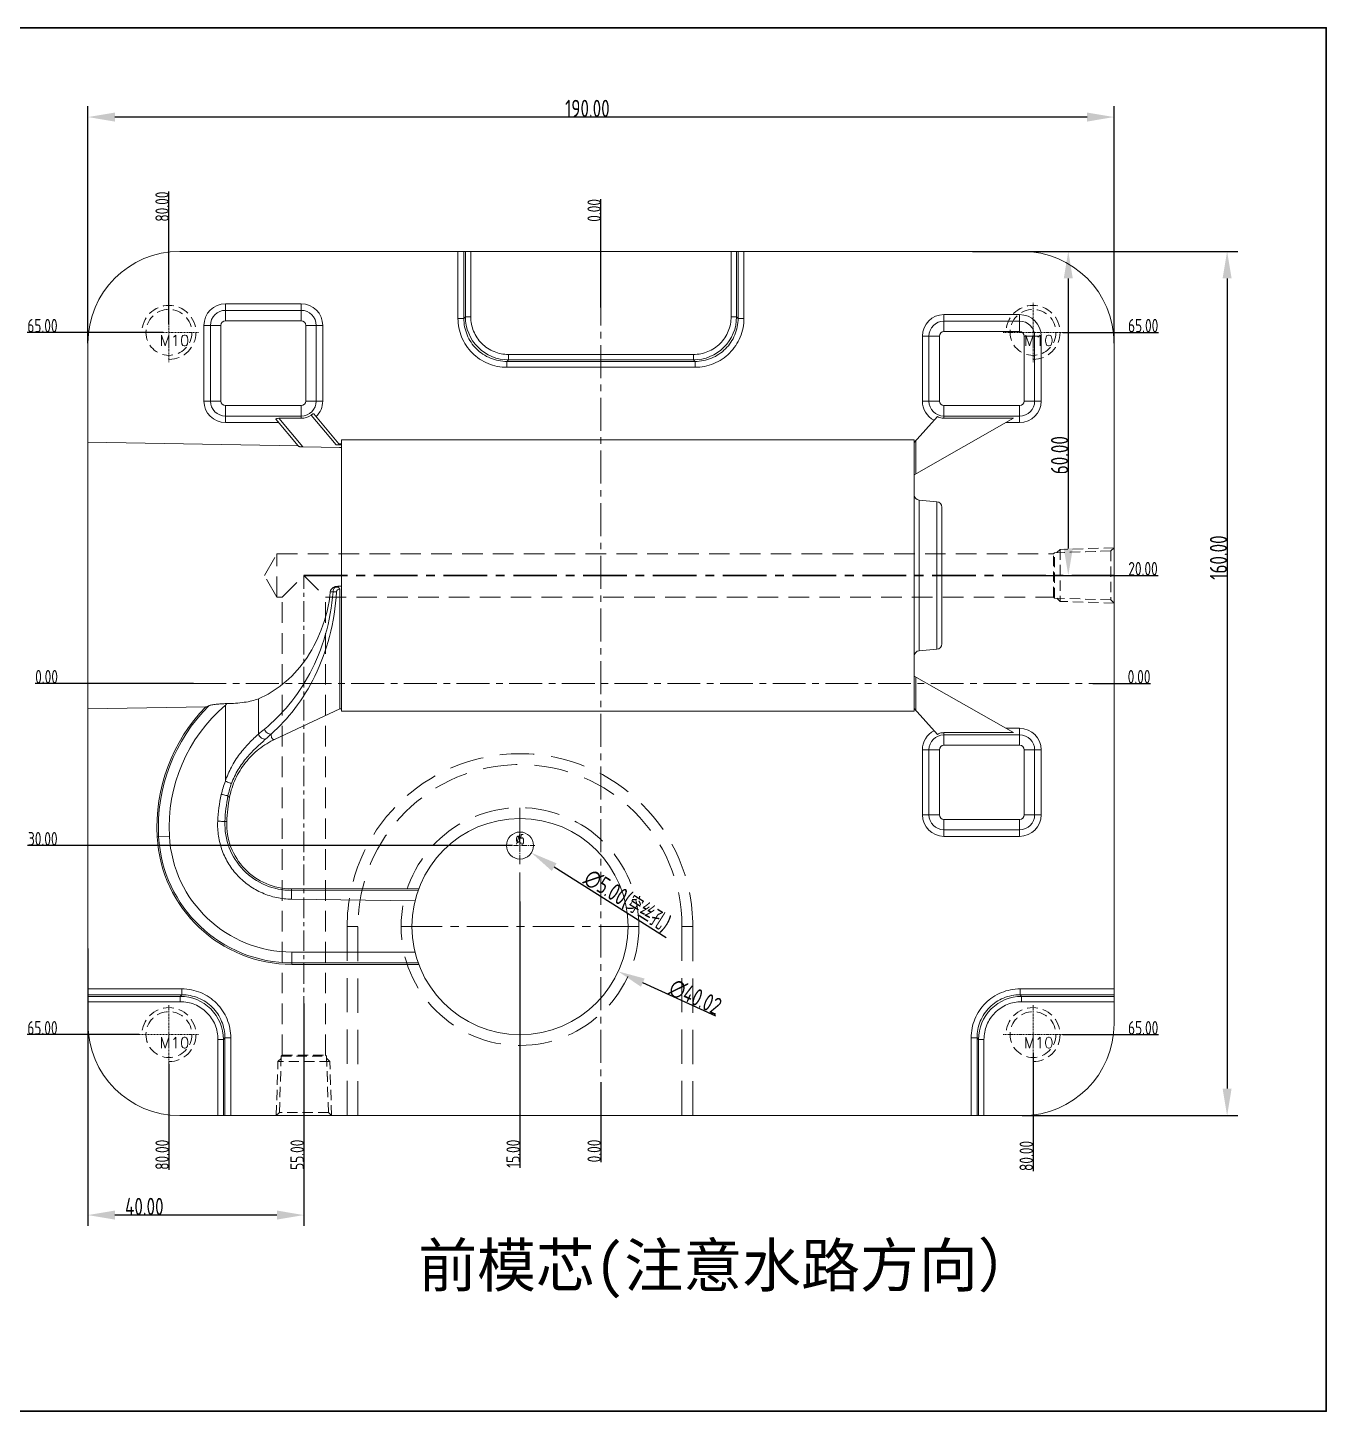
# Model space of a CAD drawing. Header units: millimetres. Extents: x 5647 to 7112, y -2229 to 2511.
# Drawn here: x 6303.1 to 6543.5, y 199.6 to 455.7 of the extents above; entities that cross this region are included whole.
import ezdxf

# ---------------------------------------------------------------- set-up
doc = ezdxf.new("R2010")
doc.units = ezdxf.units.MM
doc.header["$PDSIZE"] = -5
doc.linetypes.add('CENTER', pattern=[0.6, 0.375, -0.075, 0.075, -0.075])
doc.linetypes.add('HIDDEN', pattern=[9.525, 6.35, -3.175])
doc.layers.get('0').update_dxf_attribs({"lineweight": 5})
doc.layers.get('Defpoints').update_dxf_attribs({"lineweight": 5})
for name, color, linetype, lineweight in [('cool', 153, 'HIDDEN', 9), ('DEFAULT_2', 8, 'HIDDEN', 18), ('dim', 82, 'Continuous', 9), ('insert', 85, 'Continuous', 20), ('screw', 33, 'Continuous', 13), ('粗实线', 7, 'Continuous', 30)]:
    doc.layers.add(name, color=color, linetype=linetype, lineweight=lineweight)
doc.styles.add('A100', font='ARIAL.TTF')
doc.styles.add('TXT', font='txt.shx', dxfattribs={"bigfont": 'gbcbig.shx'})
doc.styles.add('TXT05', font='txt.shx', dxfattribs={"width": 0.5, "bigfont": 'gbcbig.shx'})
doc.styles.add('标注', font='isocp.shx', dxfattribs={"width": 0.8, "bigfont": 'hztxt.shx'})
doc.dimstyles.new('副本 a4', dxfattribs={"dimtxt": 3.2, "dimasz": 5, "dimexe": 2, "dimexo": 0, "dimgap": 0, "dimtad": 1, "dimzin": 0, "dimdsep": 46, "dimtxsty": '标注', "dimcen": 0, "dimdle": 3, "dimclrd": 4, "dimclre": 4, "dimclrt": 6, "dimazin": 0, "dimtfac": 1, "dimtofl": 0, "dimtmove": 0, "dimatfit": 3, "dimfxl": 0, "dimtolj": 1, "dimarcsym": 0})

# ---------------------------------------------------------------- blocks, each defined once
blk = doc.blocks.new('*D139')
at = {"layer": 'Defpoints', "color": 0}
for p in [(6376.02, 297.64), (6412.43, 281.02)]:
    blk.add_point(p, dxfattribs=at)
at = {"layer": '粗实线', "color": 4, "lineweight": -2}
blk.add_line((6430.51, 272.76), (6416.98, 278.94), dxfattribs=at)
at = {"layer": '粗实线', "color": 4}
blk.add_solid([(6417.32, 279.7), (6416.63, 278.18), (6412.43, 281.02)], dxfattribs=at)
at = {"layer": '粗实线', "color": 6, "insert": (6426.68, 276.27), "char_height": 3.2, "attachment_point": 5, "rotation": 335.4628, "style": '标注'}
blk.add_mtext('\\A1;∅40.02', dxfattribs=at)
blk = doc.blocks.new('screw_m10_g')
at = {"layer": 'screw', "color": 1, "linetype": 'CENTER', "ltscale": 0.310989}
for p, q in [((0, -5.5), (0, 5.5)), ((-5.5, 0), (5.5, 0))]:
    blk.add_line(p, q, dxfattribs=at)
at = {"layer": 'screw', "linetype": 'HIDDEN', "ltscale": 0.310989}
blk.add_circle((0, 0), 4.25, dxfattribs=at)
at = {"layer": 'screw', "color": 92, "linetype": 'HIDDEN', "ltscale": 0.310989}
blk.add_arc((0, 0), 5, 270, 180, dxfattribs=at)
at = {"layer": 'screw', "color": 6, "style": 'TXT'}
blk.add_text('M10', height=2, dxfattribs=at).set_placement((-1.7, -2.5))
blk = doc.blocks.new('cool_jt_f11')
at = {"layer": 'cool', "ltscale": 0.3}
for p, q in [((0, 5.11), (0.58, 4.53)), ((0, 5.11), (10, 4.8)), ((0.58, 4.53), (0.58, -4.53)), ((11, 4.21), (0.58, 4.53)), ((0.58, 4.53), (11, 4.21)), ((10, 4.8), (10.58, 4.22)), ((10, 4.8), (10, -4.8)), ((11.21, 4), (11, 4.21)), ((11, -4.21), (11, 4.21)), ((11.21, -4), (11.21, 4)), ((0.58, -4.53), (0, -5.11)), ((0, -5.11), (10, -4.8)), ((0.58, -4.53), (11, -4.21)), ((10, -4.8), (10.58, -4.22)), ((11, -4.21), (11.21, -4))]:
    blk.add_line(p, q, dxfattribs=at)
blk = doc.blocks.new('01')
at = {"color": 1, "linetype": 'CENTER', "ltscale": 21.544788}
blk.add_line((6395.41, 620.83), (6245.41, 620.83), dxfattribs=at)
at = {"layer": 'cool', "ltscale": 0.6}
for p, q in [((6400.41, 624.83), (6256.62, 624.83)), ((6400.41, 616.83), (6400.41, 624.83)), ((6402.72, 620.83), (6400.41, 624.83)), ((6395.41, 620.83), (6391.41, 616.83)), ((6399.41, 616.83), (6395.41, 620.83)), ((6400.41, 616.83), (6402.72, 620.83)), ((6391.41, 616.83), (6256.62, 616.83)), ((6391.41, 532.04), (6391.41, 616.83)), ((6399.41, 532.04), (6399.41, 616.83)), ((6399.41, 616.83), (6400.41, 616.83))]:
    blk.add_line(p, q, dxfattribs=at)
at = {"layer": 'cool', "color": 1, "linetype": 'CENTER', "ltscale": 10.16}
blk.add_line((6395.41, 520.83), (6395.41, 620.83), dxfattribs=at)
at = {"layer": 'cool', "ltscale": 0.6}
blk.add_blockref('cool_jt_f11', (6245.41, 620.83), dxfattribs=at)
at = {"layer": 'cool', "ltscale": 0.6, "rotation": 90}
blk.add_blockref('cool_jt_f11', (6395.41, 520.83), dxfattribs=at)
blk = doc.blocks.new('csk_5')
at = {"layer": 'insert', "color": 1, "linetype": 'CENTER', "ltscale": 2.54}
for p, q in [((0, -2.75), (0, 2.75)), ((-2.75, 0), (2.75, 0))]:
    blk.add_line(p, q, dxfattribs=at)
at = {"layer": 'insert'}
blk.add_circle((0, 0), 2.5, dxfattribs=at)
at = {"layer": 'insert', "color": 6, "style": 'TXT05', "width": 0.5}
blk.add_text('%%c5', height=1.8, dxfattribs=at).set_placement((-0.75, 0.25))
blk = doc.blocks.new('*D150')
at = {"layer": 'Defpoints', "color": 0}
for p in [(6392.11, 305.66), (6396.34, 302.99)]:
    blk.add_point(p, dxfattribs=at)
at = {"layer": '粗实线', "color": 4, "lineweight": -2}
blk.add_line((6421.3, 287.25), (6400.57, 300.33), dxfattribs=at)
at = {"layer": '粗实线', "color": 4}
blk.add_solid([(6401.01, 301.03), (6400.12, 299.62), (6396.34, 302.99)], dxfattribs=at)
at = {"layer": '粗实线', "color": 6, "insert": (6414.05, 294.05), "char_height": 3.2, "attachment_point": 5, "rotation": 327.7585, "style": '标注'}
blk.add_mtext('\\A1;∅5.00(穿丝孔)', dxfattribs=at)
blk = doc.blocks.new('*D151')
at = {"layer": 'Defpoints', "color": 0}
for p in [(6314.22, 439.2), (6314.22, 397.33), (6504.22, 397.33)]:
    blk.add_point(p, dxfattribs=at)
at = {"layer": '粗实线', "color": 4, "lineweight": -2}
for p, q in [((6314.22, 397.33), (6314.22, 441.2)), ((6504.22, 397.33), (6504.22, 441.2)), ((6499.22, 439.2), (6319.22, 439.2))]:
    blk.add_line(p, q, dxfattribs=at)
at = {"layer": '粗实线', "color": 4}
for points in [[(6319.22, 440.03), (6319.22, 438.36), (6314.22, 439.2)], [(6499.22, 440.03), (6499.22, 438.36), (6504.22, 439.2)]]:
    blk.add_solid(points, dxfattribs=at)
at = {"layer": '粗实线', "color": 6, "insert": (6406.71, 440.8), "char_height": 3.2, "attachment_point": 5, "style": '标注'}
blk.add_mtext('\\A1;190.00', dxfattribs=at)
blk = doc.blocks.new('*D152')
at = {"layer": 'Defpoints', "color": 0}
for p in [(6487.22, 414.33), (6487.22, 254.33), (6525.16, 254.33)]:
    blk.add_point(p, dxfattribs=at)
at = {"layer": '粗实线', "color": 4, "lineweight": -2}
for p, q in [((6487.22, 414.33), (6527.16, 414.33)), ((6525.16, 409.33), (6525.16, 259.33)), ((6487.22, 254.33), (6527.16, 254.33))]:
    blk.add_line(p, q, dxfattribs=at)
at = {"layer": '粗实线', "color": 4}
for points in [[(6524.33, 409.33), (6525.99, 409.33), (6525.16, 414.33)], [(6524.33, 259.33), (6525.99, 259.33), (6525.16, 254.33)]]:
    blk.add_solid(points, dxfattribs=at)
at = {"layer": '粗实线', "color": 6, "insert": (6523.56, 357.64), "char_height": 3.2, "attachment_point": 5, "rotation": 90, "style": '标注'}
blk.add_mtext('\\A1;160.00', dxfattribs=at)
blk = doc.blocks.new('*D153')
at = {"layer": 'Defpoints', "color": 0}
for p in [(6409.22, 334.33), (6500.3, 334.33), (6506.76, 334.33)]:
    blk.add_point(p, dxfattribs=at)
at = {"layer": 'dim', "color": 4, "lineweight": -2}
blk.add_line((6500.3, 334.33), (6510.97, 334.33), dxfattribs=at)
at = {"layer": 'dim', "color": 6, "insert": (6508.86, 335.58), "char_height": 2.5, "attachment_point": 5, "style": '标注'}
blk.add_mtext('\\A1;0.00', dxfattribs=at)
blk = doc.blocks.new('*D154')
at = {"layer": 'Defpoints', "color": 0}
for p in [(6498.53, 354.33), (6506.76, 354.33), (6409.22, 334.33)]:
    blk.add_point(p, dxfattribs=at)
at = {"layer": 'dim', "color": 4, "lineweight": -2}
blk.add_line((6498.53, 354.33), (6512.41, 354.33), dxfattribs=at)
at = {"layer": 'dim', "color": 6, "insert": (6509.59, 355.58), "char_height": 2.5, "attachment_point": 5, "style": '标注'}
blk.add_mtext('\\A1;20.00', dxfattribs=at)
blk = doc.blocks.new('*D155')
at = {"layer": 'Defpoints', "color": 0}
for p in [(6494.72, 399.33), (6506.76, 399.33), (6409.22, 334.33)]:
    blk.add_point(p, dxfattribs=at)
at = {"layer": 'dim', "color": 4, "lineweight": -2}
blk.add_line((6494.72, 399.33), (6512.48, 399.33), dxfattribs=at)
at = {"layer": 'dim', "color": 6, "insert": (6509.62, 400.58), "char_height": 2.5, "attachment_point": 5, "style": '标注'}
blk.add_mtext('\\A1;65.00', dxfattribs=at)
blk = doc.blocks.new('*D156')
at = {"layer": 'Defpoints', "color": 0}
for p in [(6409.22, 334.33), (6494.72, 269.33), (6506.76, 269.33)]:
    blk.add_point(p, dxfattribs=at)
at = {"layer": 'dim', "color": 4, "lineweight": -2}
blk.add_line((6494.72, 269.33), (6512.48, 269.33), dxfattribs=at)
at = {"layer": 'dim', "color": 6, "insert": (6509.62, 270.58), "char_height": 2.5, "attachment_point": 5, "style": '标注'}
blk.add_mtext('\\A1;65.00', dxfattribs=at)
blk = doc.blocks.new('*D157')
at = {"layer": 'Defpoints', "color": 0}
for p in [(6409.22, 334.33), (6409.22, 260.51), (6409.22, 249.88)]:
    blk.add_point(p, dxfattribs=at)
at = {"layer": 'dim', "color": 4, "lineweight": -2}
blk.add_line((6409.22, 260.51), (6409.22, 245.68), dxfattribs=at)
at = {"layer": 'dim', "color": 6, "insert": (6407.97, 247.78), "char_height": 2.5, "attachment_point": 5, "rotation": 90, "style": '标注'}
blk.add_mtext('\\A1;0.00', dxfattribs=at)
blk = doc.blocks.new('*D158')
at = {"layer": 'Defpoints', "color": 0}
for p in [(6409.22, 334.33), (6394.22, 293.98), (6394.22, 249.88)]:
    blk.add_point(p, dxfattribs=at)
at = {"layer": 'dim', "color": 4, "lineweight": -2}
blk.add_line((6394.22, 293.98), (6394.22, 244.68), dxfattribs=at)
at = {"layer": 'dim', "color": 6, "insert": (6392.97, 247.28), "char_height": 2.5, "attachment_point": 5, "rotation": 90, "style": '标注'}
blk.add_mtext('\\A1;15.00', dxfattribs=at)
blk = doc.blocks.new('*D159')
at = {"layer": 'Defpoints', "color": 0}
for p in [(6409.22, 334.33), (6329.22, 263.83), (6329.22, 249.88)]:
    blk.add_point(p, dxfattribs=at)
at = {"layer": 'dim', "color": 4, "lineweight": -2}
blk.add_line((6329.22, 263.83), (6329.22, 244.28), dxfattribs=at)
at = {"layer": 'dim', "color": 6, "insert": (6327.97, 247.08), "char_height": 2.5, "attachment_point": 5, "rotation": 90, "style": '标注'}
blk.add_mtext('\\A1;80.00', dxfattribs=at)
blk = doc.blocks.new('*D160')
at = {"layer": 'Defpoints', "color": 0}
for p in [(6409.22, 334.33), (6354.22, 260.51), (6354.22, 249.88)]:
    blk.add_point(p, dxfattribs=at)
at = {"layer": 'dim', "color": 4, "lineweight": -2}
blk.add_line((6354.22, 260.51), (6354.22, 244.28), dxfattribs=at)
at = {"layer": 'dim', "color": 6, "insert": (6352.97, 247.08), "char_height": 2.5, "attachment_point": 5, "rotation": 90, "style": '标注'}
blk.add_mtext('\\A1;55.00', dxfattribs=at)
blk = doc.blocks.new('*D161')
at = {"layer": 'Defpoints', "color": 0}
for p in [(6409.22, 334.33), (6308.67, 269.33), (6323.72, 269.33)]:
    blk.add_point(p, dxfattribs=at)
at = {"layer": 'dim', "color": 4, "lineweight": -2}
blk.add_line((6323.72, 269.33), (6302.95, 269.33), dxfattribs=at)
at = {"layer": 'dim', "color": 6, "insert": (6305.81, 270.58), "char_height": 2.5, "attachment_point": 5, "style": '标注'}
blk.add_mtext('\\A1;65.00', dxfattribs=at)
blk = doc.blocks.new('*D162')
at = {"layer": 'Defpoints', "color": 0}
for p in [(6409.22, 334.33), (6308.67, 304.33), (6392.84, 304.33)]:
    blk.add_point(p, dxfattribs=at)
at = {"layer": 'dim', "color": 4, "lineweight": -2}
blk.add_line((6392.84, 304.33), (6303.07, 304.33), dxfattribs=at)
at = {"layer": 'dim', "color": 6, "insert": (6305.87, 305.58), "char_height": 2.5, "attachment_point": 5, "style": '标注'}
blk.add_mtext('\\A1;30.00', dxfattribs=at)
blk = doc.blocks.new('*D163')
at = {"layer": 'Defpoints', "color": 0}
for p in [(6308.67, 334.33), (6333.77, 334.33), (6409.22, 334.33)]:
    blk.add_point(p, dxfattribs=at)
at = {"layer": 'dim', "color": 4, "lineweight": -2}
blk.add_line((6333.77, 334.33), (6304.47, 334.33), dxfattribs=at)
at = {"layer": 'dim', "color": 6, "insert": (6306.57, 335.58), "char_height": 2.5, "attachment_point": 5, "style": '标注'}
blk.add_mtext('\\A1;0.00', dxfattribs=at)
blk = doc.blocks.new('*D164')
at = {"layer": 'Defpoints', "color": 0}
for p in [(6308.67, 399.33), (6328.15, 399.33), (6409.22, 334.33)]:
    blk.add_point(p, dxfattribs=at)
at = {"layer": 'dim', "color": 4, "lineweight": -2}
blk.add_line((6328.15, 399.33), (6302.95, 399.33), dxfattribs=at)
at = {"layer": 'dim', "color": 6, "insert": (6305.81, 400.58), "char_height": 2.5, "attachment_point": 5, "style": '标注'}
blk.add_mtext('\\A1;65.00', dxfattribs=at)
blk = doc.blocks.new('*D165')
at = {"layer": 'Defpoints', "color": 0}
for p in [(6329.22, 419.82), (6329.22, 400.87), (6409.22, 334.33)]:
    blk.add_point(p, dxfattribs=at)
at = {"layer": 'dim', "color": 4, "lineweight": -2}
blk.add_line((6329.22, 400.87), (6329.22, 425.42), dxfattribs=at)
at = {"layer": 'dim', "color": 6, "insert": (6327.97, 422.62), "char_height": 2.5, "attachment_point": 5, "rotation": 90, "style": '标注'}
blk.add_mtext('\\A1;80.00', dxfattribs=at)
blk = doc.blocks.new('*D166')
at = {"layer": 'Defpoints', "color": 0}
for p in [(6409.22, 419.82), (6409.22, 403.96), (6409.22, 334.33)]:
    blk.add_point(p, dxfattribs=at)
at = {"layer": 'dim', "color": 4, "lineweight": -2}
blk.add_line((6409.22, 403.96), (6409.22, 424.02), dxfattribs=at)
at = {"layer": 'dim', "color": 6, "insert": (6407.97, 421.92), "char_height": 2.5, "attachment_point": 5, "rotation": 90, "style": '标注'}
blk.add_mtext('\\A1;0.00', dxfattribs=at)
blk = doc.blocks.new('*D167')
at = {"layer": 'Defpoints', "color": 0}
for p in [(6409.22, 334.33), (6489.22, 266.01), (6489.22, 249.66)]:
    blk.add_point(p, dxfattribs=at)
at = {"layer": 'dim', "color": 4, "lineweight": -2}
blk.add_line((6489.22, 266.01), (6489.22, 244.05), dxfattribs=at)
at = {"layer": 'dim', "color": 6, "insert": (6487.97, 246.86), "char_height": 2.5, "attachment_point": 5, "rotation": 90, "style": '标注'}
blk.add_mtext('\\A1;80.00', dxfattribs=at)
blk = doc.blocks.new('*D200')
at = {"layer": 'Defpoints', "color": 0}
for p in [(6314.22, 285.25), (6354.22, 275.11), (6314.22, 235.91)]:
    blk.add_point(p, dxfattribs=at)
at = {"layer": '粗实线', "color": 4, "lineweight": -2}
for p, q in [((6314.22, 285.25), (6314.22, 233.91)), ((6354.22, 275.11), (6354.22, 233.91)), ((6349.22, 235.91), (6319.22, 235.91))]:
    blk.add_line(p, q, dxfattribs=at)
at = {"layer": '粗实线', "color": 4}
for points in [[(6319.22, 236.75), (6319.22, 235.08), (6314.22, 235.91)], [(6349.22, 236.75), (6349.22, 235.08), (6354.22, 235.91)]]:
    blk.add_solid(points, dxfattribs=at)
at = {"layer": '粗实线', "color": 6, "insert": (6324.67, 237.51), "char_height": 3.2, "attachment_point": 5, "style": '标注'}
blk.add_mtext('\\A1;40.00', dxfattribs=at)
blk = doc.blocks.new('*D201')
at = {"layer": 'Defpoints', "color": 0}
for p in [(6478.04, 414.33), (6487.11, 354.33), (6495.75, 354.33)]:
    blk.add_point(p, dxfattribs=at)
at = {"layer": '粗实线', "color": 4, "lineweight": -2}
for p, q in [((6478.04, 414.33), (6497.75, 414.33)), ((6495.75, 409.33), (6495.75, 359.33)), ((6487.11, 354.33), (6497.75, 354.33))]:
    blk.add_line(p, q, dxfattribs=at)
at = {"layer": '粗实线', "color": 4}
for points in [[(6494.92, 409.33), (6496.59, 409.33), (6495.75, 414.33)], [(6494.92, 359.33), (6496.59, 359.33), (6495.75, 354.33)]]:
    blk.add_solid(points, dxfattribs=at)
at = {"layer": '粗实线', "color": 6, "insert": (6494.15, 376.6), "char_height": 3.2, "attachment_point": 5, "rotation": 90, "style": '标注'}
blk.add_mtext('\\A1;60.00', dxfattribs=at)

msp = doc.modelspace()

# ---------------------------------------------------------------- linework, layer by layer
at = {"color": 7, "linetype": 'Continuous'}
for p, q in [((6331.22379, 414.32832), (6487.22379, 414.32832)), ((6382.74717, 401.92752), (6382.74717, 414.32832)), ((6383.83433, 401.92752), (6383.83433, 414.32832)), ((6384.12225, 402.21544), (6384.12225, 414.32832)), ((6385.11844, 402.21544), (6385.11844, 414.32832)), ((6433.32914, 414.32832), (6433.32914, 402.21544)), ((6434.32533, 414.32832), (6434.32533, 402.21544)), ((6434.61325, 414.32832), (6434.61325, 401.92752)), ((6435.70041, 414.32832), (6435.70041, 401.92752)), ((6339.71004, 404.62484), (6339.71004, 401.48249)), ((6339.71004, 404.62484), (6353.71004, 404.62484)), ((6353.71004, 403.41434), (6339.71004, 403.41434)), ((6353.71004, 404.62484), (6353.71004, 401.48249)), ((6384.12225, 402.21544), (6383.83433, 401.92752)), ((6385.11844, 402.21544), (6384.12225, 402.21544)), ((6433.32914, 402.21544), (6434.32533, 402.21544)), ((6434.32533, 402.21544), (6434.61325, 401.92752)), ((6472.73754, 402.62484), (6486.73754, 402.62484)), ((6472.73754, 402.62484), (6472.73754, 399.48249)), ((6486.73754, 402.62484), (6486.73754, 399.48249)), ((6335.71004, 386.62484), (6335.71004, 400.62484)), ((6335.71004, 400.62484), (6338.85239, 400.62484)), ((6336.92054, 400.62484), (6336.92054, 386.62484)), ((6338.85239, 400.62484), (6338.85239, 386.62484)), ((6353.71004, 401.48249), (6339.71004, 401.48249)), ((6354.56769, 386.62484), (6354.56769, 400.62484)), ((6357.71004, 400.62484), (6354.56769, 400.62484)), ((6356.49954, 386.62484), (6356.49954, 400.62484)), ((6357.71004, 400.62484), (6357.71004, 386.62484)), ((6382.74717, 401.92752), (6383.83433, 401.92752)), ((6435.70041, 401.92752), (6434.61325, 401.92752)), ((6486.73754, 401.41434), (6472.73754, 401.41434)), ((6314.22379, 271.32832), (6314.22379, 397.32832)), ((6468.73754, 398.62484), (6471.87989, 398.62484)), ((6468.73754, 386.62484), (6468.73754, 398.62484)), ((6469.94804, 398.62484), (6469.94804, 386.62484)), ((6471.87989, 398.62484), (6471.87989, 386.62484)), ((6486.73754, 399.48249), (6472.73754, 399.48249)), ((6490.73754, 398.62484), (6487.59519, 398.62484)), ((6487.59519, 386.62484), (6487.59519, 398.62484)), ((6489.52704, 386.62484), (6489.52704, 398.62484)), ((6490.73754, 398.62484), (6490.73754, 386.62484)), ((6504.22379, 397.32832), (6504.22379, 271.32832)), ((6392.0918, 395.24207), (6392.0918, 394.24588)), ((6426.35577, 395.24207), (6392.0918, 395.24207)), ((6426.35577, 395.24207), (6426.35577, 394.24588)), ((6392.0918, 394.24588), (6391.80388, 393.95796)), ((6391.80388, 392.8708), (6391.80388, 393.95796)), ((6426.64369, 393.95796), (6391.80388, 393.95796)), ((6426.64369, 392.8708), (6391.80388, 392.8708)), ((6426.35577, 394.24588), (6392.0918, 394.24588)), ((6426.35577, 394.24588), (6426.64369, 393.95796)), ((6426.64369, 392.8708), (6426.64369, 393.95796)), ((6335.71004, 386.62484), (6338.85239, 386.62484)), ((6339.71004, 382.62484), (6339.71004, 385.76719)), ((6339.71004, 385.76719), (6353.71004, 385.76719)), ((6353.71004, 383.42869), (6353.71004, 385.76719)), ((6357.71004, 386.62484), (6354.56769, 386.62484)), ((6356.0503, 384.25568), (6360.7101, 378.70234)), ((6468.73754, 386.62484), (6471.87989, 386.62484)), ((6472.73754, 385.76719), (6486.73754, 385.76719)), ((6472.73754, 383.42869), (6472.73754, 385.76719)), ((6486.73754, 382.62484), (6486.73754, 385.76719)), ((6490.73754, 386.62484), (6487.59519, 386.62484)), ((6339.71004, 383.83534), (6353.71004, 383.83534)), ((6349.58628, 382.62484), (6339.71004, 382.62484)), ((6353.17959, 378.34251), (6349.02419, 383.29472)), ((6349.56448, 383.42869), (6354.0023, 378.13991)), ((6353.71004, 383.42869), (6349.56448, 383.42869)), ((6360.21291, 378.51701), (6355.58286, 384.03488)), ((6467.23754, 378.97536), (6471.51144, 383.74392)), ((6467.23754, 372.97477), (6485.62712, 383.42869)), ((6472.73754, 383.83534), (6486.73754, 383.83534)), ((6485.62712, 383.42869), (6472.73754, 383.42869)), ((6486.73754, 382.62484), (6484.21306, 382.62484)), ((6361.21004, 378.70234), (6361.21004, 379.45332)), ((6361.21004, 379.45332), (6467.23754, 379.45332)), ((6467.23754, 329.20332), (6467.23754, 379.45332)), ((6467.53754, 379.31009), (6467.53754, 373.14531)), ((6353.17959, 378.34251), (6314.22379, 379.02248)), ((6354.0023, 378.13991), (6360.80823, 378.02017)), ((6360.21291, 378.51701), (6360.7101, 378.51701)), ((6360.7101, 378.70234), (6361.21004, 378.70234)), ((6360.73702, 378.67025), (6360.81797, 378.57379)), ((6360.80823, 378.02017), (6361.21004, 378.0131)), ((6360.81797, 378.51701), (6361.21004, 378.51701)), ((6361.21004, 329.20332), (6361.21004, 378.65599)), ((6468.15038, 368.26854), (6471.42469, 367.98207)), ((6468.15038, 340.38811), (6468.15038, 368.26854)), ((6471.42469, 340.67457), (6471.42469, 367.98207)), ((6472.33754, 366.98588), (6472.33754, 341.67077)), ((6359.11265, 351.32832), (6359.61814, 351.32832)), ((6360.48611, 352.32832), (6361.21004, 352.32832)), ((6360.88787, 329.61442), (6360.88787, 351.74479)), ((6468.15038, 340.38811), (6471.42469, 340.67457)), ((6467.23754, 335.68188), (6485.62712, 325.22796)), ((6467.53754, 335.51134), (6467.53754, 329.34656)), ((6345.8012, 331.49984), (6345.8012, 324.9676)), ((6336.05113, 330.01516), (6314.22379, 329.63416)), ((6339.67284, 330.30396), (6339.67284, 316.25152)), ((6348.9006, 324.02466), (6360.88787, 329.61442)), ((6360.88787, 329.61442), (6361.21004, 329.61442)), ((6361.21004, 329.20332), (6467.23754, 329.20332)), ((6467.23754, 329.68128), (6471.51144, 324.91272)), ((6484.21306, 326.0318), (6486.73754, 326.0318)), ((6486.73754, 326.0318), (6486.73754, 322.88945)), ((6472.73754, 325.22796), (6485.62712, 325.22796)), ((6472.73754, 325.22796), (6472.73754, 322.88945)), ((6486.73754, 324.82131), (6472.73754, 324.82131)), ((6486.73754, 322.88945), (6472.73754, 322.88945)), ((6468.73754, 322.0318), (6471.87989, 322.0318)), ((6468.73754, 310.0318), (6468.73754, 322.0318)), ((6469.94804, 322.0318), (6469.94804, 310.0318)), ((6471.87989, 322.0318), (6471.87989, 310.0318)), ((6490.73754, 322.0318), (6487.59519, 322.0318)), ((6487.59519, 310.0318), (6487.59519, 322.0318)), ((6489.52704, 310.0318), (6489.52704, 322.0318)), ((6490.73754, 322.0318), (6490.73754, 310.0318)), ((6468.73754, 310.0318), (6471.87989, 310.0318)), ((6490.73754, 310.0318), (6487.59519, 310.0318)), ((6339.92696, 308.77332), (6339.59685, 308.78557)), ((6472.73754, 309.17415), (6486.73754, 309.17415)), ((6472.73754, 306.0318), (6472.73754, 309.17415)), ((6486.73754, 306.0318), (6486.73754, 309.17415)), ((6327.0474, 305.95238), (6329.31407, 306.07732)), ((6472.73754, 307.2423), (6486.73754, 307.2423)), ((6486.73754, 306.0318), (6472.73754, 306.0318)), ((6351.91871, 296.32832), (6351.91871, 296.02216)), ((6351.91871, 296.32832), (6375.47812, 296.32832)), ((6375.37677, 296.05067), (6351.91871, 296.02216)), ((6374.78267, 294.06572), (6351.91871, 294.38466)), ((6352.00951, 284.59843), (6374.78084, 284.59843)), ((6352.00951, 282.32832), (6352.00951, 284.59843)), ((6352.00951, 282.60604), (6375.37675, 282.60604)), ((6375.47812, 282.32832), (6352.00951, 282.32832)), ((6314.22379, 277.78584), (6331.6246, 277.78584)), ((6314.22379, 276.69869), (6331.6246, 276.69869)), ((6331.33667, 276.41076), (6331.6246, 276.69869)), ((6331.6246, 277.78584), (6331.6246, 276.69869)), ((6486.82298, 277.78584), (6504.22379, 277.78584)), ((6486.82298, 277.78584), (6486.82298, 276.69869)), ((6486.82298, 276.69869), (6504.22379, 276.69869)), ((6487.1109, 276.41076), (6486.82298, 276.69869)), ((6314.22379, 276.41076), (6331.33667, 276.41076)), ((6314.22379, 275.41457), (6331.33667, 275.41457)), ((6331.33667, 275.41457), (6331.33667, 276.41076)), ((6487.1109, 276.41076), (6504.22379, 276.41076)), ((6487.1109, 275.41457), (6487.1109, 276.41076)), ((6487.1109, 275.41457), (6504.22379, 275.41457)), ((6338.31004, 268.44121), (6339.30623, 268.44121)), ((6338.31004, 268.44121), (6338.31004, 254.32832)), ((6339.30623, 268.44121), (6339.59415, 268.72913)), ((6339.30623, 268.44121), (6339.30623, 254.32832)), ((6340.68131, 268.72913), (6339.59415, 268.72913)), ((6339.59415, 268.72913), (6339.59415, 254.32832)), ((6340.68131, 268.72913), (6340.68131, 254.32832)), ((6477.76627, 268.72913), (6478.85342, 268.72913)), ((6477.76627, 254.32832), (6477.76627, 268.72913)), ((6479.14135, 268.44121), (6478.85342, 268.72913)), ((6478.85342, 254.32832), (6478.85342, 268.72913)), ((6480.13754, 268.44121), (6479.14135, 268.44121)), ((6479.14135, 254.32832), (6479.14135, 268.44121)), ((6480.13754, 254.32832), (6480.13754, 268.44121)), ((6331.22379, 254.32832), (6487.22379, 254.32832))]:
    msp.add_line(p, q, dxfattribs=at)
at = {"color": 1, "linetype": 'CENTER', "ltscale": 16.256}
for p, q in [((6409.22379, 254.32832), (6409.22379, 414.32832)), ((6314.22379, 334.32832), (6504.22379, 334.32832))]:
    msp.add_line(p, q, dxfattribs=at)
at = {"color": 1, "linetype": 'CENTER', "ltscale": 20.33016}
for p, q in [((6394.22379, 267.31732), (6394.22379, 311.33932)), ((6372.21279, 289.32832), (6416.23479, 289.32832))]:
    msp.add_line(p, q, dxfattribs=at)
at = {"color": 2, "linetype": 'Continuous'}
msp.add_circle((6394.22379, 289.32832), 20.01, dxfattribs=at)
at = {"color": 7, "linetype": 'Continuous'}
for centre, radius, start, end in [((6331.22379, 397.32832), 17, 90, 180), ((6487.22379, 397.32832), 17, 0, 90), ((6339.71004, 400.62484), 4, 90, 180), ((6339.71004, 400.62484), 2.7895, 90, 180), ((6353.71004, 400.62484), 4, 0, 90), ((6353.71004, 400.62484), 2.7895, 0, 90), ((6392.091, 402.21464), 7.96867, 179.9942367, 270.005763), ((6426.35657, 402.21464), 7.96867, 269.9942367, 0.005763), ((6472.73754, 398.62484), 4, 90, 180), ((6486.73754, 398.62484), 4, 0, 90), ((6339.71004, 400.62484), 0.85765, 90, 180), ((6353.71004, 400.62484), 0.85765, 0, 90), ((6472.73754, 398.62484), 2.7895, 90, 180), ((6486.73754, 398.62484), 2.7895, 0, 90), ((6472.73754, 398.62484), 0.85765, 90, 180), ((6486.73754, 398.62484), 0.85765, 0, 90), ((6339.71004, 386.62484), 4, 180, 270), ((6339.71004, 386.62484), 2.7895, 180, 270), ((6339.71004, 386.62484), 0.85765, 180, 270), ((6353.71004, 386.62484), 2.7895, 270, 0), ((6353.71004, 386.62484), 0.85765, 270, 0), ((6353.71004, 386.62484), 4, 313.8685512, 0), ((6472.73754, 386.62484), 4, 180, 242.7531122), ((6472.73754, 386.62484), 2.7895, 180, 270), ((6472.73754, 386.62484), 0.85765, 180, 270), ((6486.73754, 386.62484), 4, 270, 0), ((6486.73754, 386.62484), 2.7895, 270, 0), ((6486.73754, 386.62484), 0.85765, 270, 0), ((6353.71004, 386.62484), 3.19615, 269.9999925, 305.871017), ((6468.23754, 369.26473), 1, 180, 265), ((6471.33754, 366.98588), 1, 0, 85), ((6471.33754, 341.67077), 1, 275, 0), ((6468.23754, 339.39191), 1, 95, 180), ((6358.99698, 307.71348), 31.99808, 135.8156423, 183.1550246), ((6358.99698, 307.71348), 31.72036, 134.7675874, 183.1550246), ((6358.99698, 307.71348), 29.72797, 130.5440267, 183.1550246), ((6472.73754, 322.0318), 4, 117.2468878, 180), ((6486.73754, 322.0318), 4, 0, 90), ((6418.10535, 247.61774), 104.29988, 132.1274246, 132.8678479), ((6472.73754, 322.0318), 2.7895, 90, 180), ((6472.73754, 322.0318), 0.85765, 90, 180), ((6486.73754, 322.0318), 2.7895, 0, 90), ((6486.73754, 322.0318), 0.85765, 0, 90), ((6354.91538, 310.28351), 16.36924, 158.617842, 167.6073834), ((6354.90896, 310.53306), 15.04826, 159.4363027, 168.4661151), ((6368.47893, 307.3059), 30.25578, 167.6123753, 177.102867), ((6368.54159, 307.74255), 28.96353, 168.4495936, 177.9362447), ((6368.4873, 307.71348), 28.58, 168.6722865, 177.8747942), ((6472.73754, 310.0318), 4, 180, 270), ((6472.73754, 310.0318), 2.7895, 180, 270), ((6472.73754, 310.0318), 0.85765, 180, 270), ((6486.73754, 310.0318), 4, 270, 0), ((6486.73754, 310.0318), 2.7895, 270, 0), ((6486.73754, 310.0318), 0.85765, 270, 0), ((6351.90749, 308.34007), 12.31831, 177.9274487, 270.0521534), ((6351.91871, 308.32832), 12, 177.8747942, 270), ((6352.00951, 307.32832), 25, 183.1550246, 270), ((6352.00951, 307.32832), 24.72228, 183.1550246, 270), ((6352.00951, 307.32832), 22.72989, 183.1550246, 270), ((6331.33747, 268.44201), 7.96867, 359.9942367, 90.005763), ((6487.1101, 268.44201), 7.96867, 89.9942367, 180.005763), ((6331.22379, 271.32832), 17, 180, 270), ((6487.22379, 271.32832), 17, 270, 0)]:
    msp.add_arc(centre, radius, start, end, dxfattribs=at)
msp.add_ellipse((6349.6769, 383.29472), major_axis=(0.6623, -0.02368), ratio=0.199102995, start_param=1.748475861, end_param=3.319272188, dxfattribs=at)
for points, knots in [([(6392.0918, 395.24207), (6391.1846, 395.24213), (6389.35027, 395.60233), (6387.02989, 397.15258), (6385.47895, 399.47301), (6385.11852, 401.30783), (6385.11844, 402.21544)], [0, 0, 0, 0, 0.249983544, 0.499935461, 0.749906096, 1, 1, 1, 1]), ([(6433.32914, 402.21544), (6433.32908, 401.30823), (6432.96888, 399.47391), (6431.41863, 397.15352), (6429.0982, 395.60259), (6427.26338, 395.24216), (6426.35577, 395.24207)], [0, 0, 0, 0, 0.249983544, 0.499935461, 0.749906096, 1, 1, 1, 1]), ([(6391.80388, 392.8708), (6390.62061, 392.86847), (6388.23298, 393.34328), (6385.21525, 395.36428), (6383.21499, 398.3793), (6382.74056, 400.75617), (6382.74717, 401.92752)], [0, 0, 0, 0, 0.251056044, 0.501067539, 0.751470998, 1, 1, 1, 1]), ([(6391.80388, 393.95796), (6390.76657, 393.95707), (6388.66861, 394.3664), (6386.01443, 396.13812), (6384.24257, 398.79234), (6383.83376, 400.89025), (6383.83433, 401.92752)], [0, 0, 0, 0, 0.250015361, 0.50000437, 0.749996114, 1, 1, 1, 1]), ([(6435.70041, 401.92752), (6435.70274, 400.74424), (6435.22793, 398.35661), (6433.20693, 395.33888), (6430.19191, 393.33862), (6427.81504, 392.86419), (6426.64369, 392.8708)], [0, 0, 0, 0, 0.251056044, 0.501067539, 0.751470998, 1, 1, 1, 1]), ([(6434.61325, 401.92752), (6434.61414, 400.89021), (6434.20481, 398.79224), (6432.43309, 396.13806), (6429.77887, 394.3662), (6427.68096, 393.9574), (6426.64369, 393.95796)], [0, 0, 0, 0, 0.250015361, 0.50000437, 0.749996114, 1, 1, 1, 1]), ([(6355.98824, 384.26807), (6355.92594, 384.25649), (6355.78688, 384.17519), (6355.65825, 384.08939), (6355.58286, 384.03488)], [0, 0, 0, 0, 0.405152741, 1, 1, 1, 1]), ([(6356.0503, 384.25568), (6356.04743, 384.25909), (6356.02988, 384.27298), (6356.00524, 384.27123), (6355.98824, 384.26807)], [0, 0, 0, 0, 0.204770203, 1, 1, 1, 1]), ([(6472.73754, 383.42869), (6472.62846, 383.42869), (6472.20439, 383.45446), (6471.78569, 383.58789), (6471.51144, 383.74392)], [0, 0, 0, 0, 0.256891466, 1, 1, 1, 1]), ([(6354.0023, 378.13991), (6353.9242, 378.14128), (6353.77383, 378.14647), (6353.59164, 378.15854), (6353.46176, 378.17239), (6353.38307, 378.18241), (6353.3295, 378.19503), (6353.29736, 378.20216), (6353.29072, 378.21007)], [0, 0, 0, 0, 0.326475559, 0.629149741, 0.761929015, 0.874149213, 0.956831003, 1, 1, 1, 1]), ([(6360.21291, 378.51701), (6360.26047, 378.51701), (6360.43168, 378.51923), (6360.60351, 378.52523), (6360.72605, 378.54248)], [0, 0, 0, 0, 0.27765489, 1, 1, 1, 1]), ([(6360.72605, 378.54248), (6360.74059, 378.54453), (6360.76777, 378.54983), (6360.79334, 378.55314), (6360.82308, 378.5677), (6360.81797, 378.57379)], [0, 0, 0, 0, 0.44128008, 0.761262224, 1, 1, 1, 1]), ([(6359.11265, 351.32832), (6358.86122, 348.92397), (6357.79889, 344.37949), (6354.69443, 338.52791), (6350.63164, 334.16079), (6347.42119, 332.19428), (6345.8012, 331.49984)], [0, 0, 0, 0, 0.290726894, 0.553863167, 0.788031491, 1, 1, 1, 1]), ([(6346.90305, 325.87694), (6348.55809, 327.22281), (6351.73729, 330.40115), (6355.63442, 336.27847), (6358.49097, 343.37545), (6359.41935, 348.61008), (6359.61814, 351.32832)], [0, 0, 0, 0, 0.219199588, 0.458408675, 0.719936472, 1, 1, 1, 1]), ([(6348.1429, 324.97226), (6349.75616, 326.3871), (6352.84216, 329.72071), (6356.57574, 335.81732), (6359.26905, 343.13142), (6360.0955, 348.49513), (6360.24121, 351.27741)], [0, 0, 0, 0, 0.216944276, 0.455775123, 0.718319287, 1, 1, 1, 1]), ([(6359.11265, 351.32832), (6359.12849, 351.47979), (6359.25043, 351.7771), (6359.59585, 352.0947), (6360.0228, 352.28551), (6360.33219, 352.32832), (6360.48611, 352.32832)], [0, 0, 0, 0, 0.248280412, 0.49830695, 0.749065012, 1, 1, 1, 1]), ([(6359.61814, 351.32832), (6359.62014, 351.3867), (6359.64484, 351.61455), (6359.73724, 351.83603), (6359.83948, 351.97258)], [0, 0, 0, 0, 0.255068691, 1, 1, 1, 1]), ([(6359.61814, 351.32832), (6359.71328, 351.31151), (6359.92106, 351.29027), (6360.12933, 351.27905), (6360.24121, 351.27741)], [0, 0, 0, 0, 0.463341917, 1, 1, 1, 1]), ([(6360.24121, 351.27741), (6360.24554, 351.35809), (6360.29019, 351.51744), (6360.44796, 351.70107), (6360.66531, 351.79245), (6360.82044, 351.77279), (6360.88787, 351.7448)], [0, 0, 0, 0, 0.262764686, 0.518512687, 0.762568379, 1, 1, 1, 1]), ([(6360.88787, 351.74479), (6360.88787, 351.77679), (6360.86407, 351.90363), (6360.77263, 352.00846), (6360.69432, 352.06193)], [0, 0, 0, 0, 0.252316104, 1, 1, 1, 1]), ([(6336.65846, 330.23396), (6336.72045, 330.26626), (6336.89275, 330.31169), (6337.19038, 330.3739), (6337.56547, 330.43097), (6338.1455, 330.50233), (6338.92578, 330.56707), (6339.56421, 330.59574), (6339.89125, 330.60345)], [0, 0, 0, 0, 0.064266178, 0.161813584, 0.280519208, 0.412569867, 0.699232905, 1, 1, 1, 1]), ([(6339.67284, 330.30396), (6339.6942, 330.32668), (6339.73498, 330.37415), (6339.80097, 330.44036), (6339.85703, 330.51661), (6339.8789, 330.57535), (6339.89157, 330.60398)], [0, 0, 0, 0, 0.249765281, 0.500888222, 0.749271622, 1, 1, 1, 1]), ([(6339.89157, 330.60398), (6340.45507, 330.61728), (6341.55315, 330.66699), (6343.13003, 330.82115), (6344.54794, 331.07001), (6345.41646, 331.33491), (6345.8012, 331.49984)], [0, 0, 0, 0, 0.281571726, 0.548895882, 0.790893308, 1, 1, 1, 1]), ([(6336.05113, 330.01516), (6336.1372, 330.01666), (6336.34895, 330.08082), (6336.54303, 330.17381), (6336.65846, 330.23396)], [0, 0, 0, 0, 0.398086633, 1, 1, 1, 1]), ([(6346.90304, 325.87694), (6346.9494, 325.73897), (6347.09349, 325.47504), (6347.47209, 325.08849), (6347.89791, 324.9231), (6348.1429, 324.97226)], [0, 0, 0, 0, 0.267763869, 0.540293118, 1, 1, 1, 1]), ([(6339.67284, 316.25152), (6339.97808, 317.15065), (6340.72925, 318.89624), (6342.23315, 321.26381), (6343.72482, 322.9723), (6344.9423, 324.15969), (6345.52579, 324.70426), (6345.8012, 324.9676)], [0, 0, 0, 0, 0.264383206, 0.526500762, 0.777782284, 0.893904422, 1, 1, 1, 1]), ([(6348.9006, 324.02466), (6347.83542, 323.52796), (6345.81261, 322.28245), (6343.29693, 319.76786), (6341.43255, 316.73838), (6340.69485, 314.47951), (6340.46403, 313.32718)], [0, 0, 0, 0, 0.250008129, 0.500010605, 0.750007364, 1, 1, 1, 1]), ([(6340.81954, 315.81874), (6341.15235, 316.70545), (6341.97793, 318.40735), (6343.59591, 320.64966), (6345.37912, 322.48665), (6346.60182, 323.55229), (6347.14913, 324.06171)], [0, 0, 0, 0, 0.2705183, 0.536794342, 0.786437188, 1, 1, 1, 1]), ([(6345.8012, 324.9676), (6345.85282, 324.81942), (6346.01438, 324.53769), (6346.42765, 324.13767), (6346.89872, 323.98144), (6347.14913, 324.06171)], [0, 0, 0, 0, 0.270817532, 0.546127851, 1, 1, 1, 1]), ([(6348.90101, 324.02485), (6348.81199, 323.98335), (6348.66248, 323.94427), (6348.47858, 324.0088), (6348.36423, 324.10693), (6348.27033, 324.25269), (6348.1644, 324.53976), (6348.14231, 324.79179), (6348.1429, 324.97226)], [0, 0, 0, 0, 0.198636963, 0.287937326, 0.384483685, 0.497867626, 0.635010337, 1, 1, 1, 1]), ([(6472.73754, 325.22796), (6472.62846, 325.22796), (6472.20439, 325.20219), (6471.78569, 325.06876), (6471.51144, 324.91272)], [0, 0, 0, 0, 0.256891745, 1, 1, 1, 1]), ([(6339.67284, 316.25152), (6339.81046, 316.19761), (6340.06758, 316.09808), (6340.40971, 315.96537), (6340.65485, 315.87751), (6340.77885, 315.82842), (6340.81954, 315.81874)], [0, 0, 0, 0, 0.361726379, 0.6749379, 0.897634305, 1, 1, 1, 1]), ([(6338.92754, 313.7965), (6339.07715, 313.76364), (6339.35621, 313.7037), (6339.72692, 313.62324), (6339.98979, 313.57484), (6340.12263, 313.5441), (6340.16457, 313.54192)], [0, 0, 0, 0, 0.363804046, 0.678132058, 0.90024555, 1, 1, 1, 1]), ([(6340.46394, 313.32665), (6340.4362, 313.31379), (6340.37579, 313.29727), (6340.28332, 313.33456), (6340.21353, 313.42323), (6340.18048, 313.49817), (6340.1646, 313.54192)], [0, 0, 0, 0, 0.217416216, 0.419696626, 0.669102977, 1, 1, 1, 1]), ([(6351.91871, 294.38466), (6350.99535, 294.3965), (6349.14574, 294.6046), (6346.49205, 295.45903), (6344.05961, 296.82349), (6341.94774, 298.64492), (6340.24194, 300.85135), (6339.01255, 303.35505), (6338.3109, 306.05357), (6338.2154, 307.91291), (6338.26182, 308.83511)], [0, 0, 0, 0, 0.125004244, 0.250007268, 0.375009107, 0.500009745, 0.625009175, 0.750007381, 0.875004321, 1, 1, 1, 1]), ([(6338.26182, 308.83511), (6338.42363, 308.82697), (6338.72523, 308.81319), (6339.12603, 308.79401), (6339.40874, 308.7894), (6339.5527, 308.78055), (6339.59685, 308.78557)], [0, 0, 0, 0, 0.363794171, 0.678116987, 0.900233437, 1, 1, 1, 1]), ([(6351.91871, 294.38466), (6351.92125, 294.58323), (6351.92529, 294.95341), (6351.92697, 295.44473), (6351.92733, 295.77402), (6351.92256, 295.94949), (6351.92135, 296.00412), (6351.91871, 296.02214)], [0, 0, 0, 0, 0.36378723, 0.678104044, 0.900217473, 0.966641599, 1, 1, 1, 1]), ([(6331.6246, 277.78584), (6332.80787, 277.78817), (6335.1955, 277.31337), (6338.21323, 275.29236), (6340.21349, 272.27734), (6340.68792, 269.90048), (6340.68131, 268.72913)], [0, 0, 0, 0, 0.251056044, 0.501067539, 0.751470998, 1, 1, 1, 1]), ([(6331.6246, 276.69869), (6332.6619, 276.69958), (6334.75987, 276.29025), (6337.41405, 274.51853), (6339.18591, 271.86431), (6339.59471, 269.76639), (6339.59415, 268.72913)], [0, 0, 0, 0, 0.250015361, 0.50000437, 0.749996114, 1, 1, 1, 1]), ([(6477.76627, 268.72913), (6477.76394, 269.91241), (6478.23874, 272.30003), (6480.25975, 275.31776), (6483.27477, 277.31803), (6485.65163, 277.79245), (6486.82298, 277.78584)], [0, 0, 0, 0, 0.251056044, 0.501067539, 0.751470998, 1, 1, 1, 1]), ([(6478.85342, 268.72913), (6478.85253, 269.76644), (6479.26186, 271.8644), (6481.03358, 274.51858), (6483.6878, 276.29044), (6485.78572, 276.69925), (6486.82298, 276.69869)], [0, 0, 0, 0, 0.250015361, 0.50000437, 0.749996114, 1, 1, 1, 1]), ([(6331.33667, 275.41457), (6332.24388, 275.41451), (6334.07821, 275.05432), (6336.39859, 273.50407), (6337.94952, 271.18363), (6338.30995, 269.34881), (6338.31004, 268.44121)], [0, 0, 0, 0, 0.249983544, 0.499935461, 0.749906096, 1, 1, 1, 1]), ([(6480.13754, 268.44121), (6480.1376, 269.34841), (6480.49779, 271.18274), (6482.04804, 273.50312), (6484.36848, 275.05406), (6486.2033, 275.41449), (6487.1109, 275.41457)], [0, 0, 0, 0, 0.249983544, 0.499935461, 0.749906096, 1, 1, 1, 1])]:
    msp.add_open_spline(points, degree=3, knots=knots, dxfattribs=at)
for points in [[(6359.83948, 351.97258), (6359.92642, 352.04709), (6360.02416, 352.11007), (6360.12678, 352.16088)], [(6359.99757, 352.07952), (6359.9411, 352.05022), (6359.8878, 352.01397), (6359.83949, 351.97257)], [(6360.32062, 352.16553), (6360.20924, 352.16196), (6360.09649, 352.13084), (6359.99757, 352.07952)], [(6360.69432, 352.06193), (6360.58756, 352.13482), (6360.44982, 352.16967), (6360.32062, 352.16553)], [(6345.8012, 324.9676), (6346.16527, 325.27457), (6346.53357, 325.5765), (6346.90305, 325.87694)]]:
    msp.add_open_spline(points, degree=3, dxfattribs=at)
at = {"layer": 'DEFAULT_2', "color": 8, "linetype": 'HIDDEN'}
for p, q in [((6353.17959, 378.34251), (6353.29072, 378.21007)), ((6360.73702, 378.67025), (6360.7101, 378.70234)), ((6360.7101, 378.51701), (6360.81797, 378.51701)), ((6361.21004, 378.65599), (6361.21004, 378.70234)), ((6362.22379, 289.32832), (6364.22379, 289.32832)), ((6362.22379, 289.32832), (6362.22379, 254.32832)), ((6364.22379, 254.32832), (6364.22379, 289.32832)), ((6426.22379, 289.32832), (6424.22379, 289.32832)), ((6424.22379, 289.32832), (6424.22379, 254.32832)), ((6426.22379, 254.32832), (6426.22379, 289.32832))]:
    msp.add_line(p, q, dxfattribs=at)
msp.add_circle((6394.22379, 289.32832), 22.01, dxfattribs=at)
for radius in [32, 30]:
    msp.add_arc((6394.22379, 289.32832), radius, 0, 180, dxfattribs=at)
msp.add_open_spline([(6360.12678, 352.16088), (6360.35365, 352.2732), (6360.61439, 352.32832), (6360.86755, 352.32832)], degree=3, dxfattribs=at)
at = {"layer": '粗实线'}
msp.add_lwpolyline([(6182.56832, 455.74771), (6543.53146, 455.74771), (6543.53146, 199.57926), (6182.56832, 199.57926)], close=True, dxfattribs=at)

# ---------------------------------------------------------------- block references
at = {"layer": 'insert'}
msp.add_blockref('csk_5', (6394.22379, 304.32832), dxfattribs=at)
at = {"layer": 'screw'}
for p in [(6329.22379, 399.32832), (6489.22379, 399.32832), (6329.22379, 269.32832), (6489.22379, 269.32832)]:
    msp.add_blockref('screw_m10_g', p, dxfattribs=at)
at = {"layer": '粗实线', "xscale": -1}
msp.add_blockref('01', (12749.63161, -266.49774), dxfattribs=at)

# ---------------------------------------------------------------- texts
at = {"layer": '粗实线', "insert": (6375.35958, 230.61812), "char_height": 8, "width": 148.8118186, "attachment_point": 1, "style": 'A100'}
msp.add_mtext('{\\fSimSun|b0|i0|c134|p2;前模芯(注意水路方向）}', dxfattribs=at)

# ---------------------------------------------------------------- dimensions: what is measured, and where the dimension line sits
at = {"layer": 'dim'}
for feature_location, offset, dtype, origin, picture, middle in [((6329.22379, 400.86527), (0, 18.95256), 1, (6409.22379, 334.32832), '*D165', (6327.97379, 422.61862)), ((6409.2237886385, 403.9570578753), (0, 15.8607710257), 1, (6409.2237886385, 334.328322469), '*D166', (6407.9737886385, 421.9194037041)), ((6328.14779, 399.32832), (-19.47715, 0), 0, (6409.22379, 334.32832), '*D164', (6305.81002, 400.57832)), ((6494.72379, 399.32832), (12.03877, 0), 0, (6409.22379, 334.32832), '*D155', (6509.62319, 400.57832)), ((6498.53363, 354.32832), (8.22893, 0), 0, (6409.22379, 334.32832), '*D154', (6509.58874, 355.57857)), ((6333.7731017498, 334.328322469), (-25.1024530983, 0), 0, (6409.2237886385, 334.328322469), '*D163', (6306.5690738484, 335.578322469)), ((6500.2976744464, 334.328322469), (6.4648836636, 0), 0, (6409.2237886385, 334.328322469), '*D153', (6508.8641329132, 335.578322469)), ((6323.72379, 269.32832), (-15.05314, 0), 0, (6409.22379, 334.32832), '*D161', (6305.81002, 270.57832)), ((6392.83842, 304.32832), (-84.16777, 0), 0, (6409.22379, 334.32832), '*D162', (6305.86986, 305.57832)), ((6329.22379, 263.82832), (0, -13.94821), 1, (6409.22379, 334.32832), '*D159', (6327.97379, 247.07932)), ((6354.22379, 260.50929), (0, -10.62918), 1, (6409.22379, 334.32832), '*D160', (6352.97379, 247.07932)), ((6394.22379, 293.97989), (0, -44.09978), 1, (6409.22379, 334.32832), '*D158', (6392.97379, 247.27932)), ((6409.2237886385, 260.509286353), (0, -10.6291785479), 1, (6409.2237886385, 334.328322469), '*D157', (6407.9737886385, 247.7785330019)), ((6494.72379, 269.32832), (12.03877, 0), 0, (6409.22379, 334.32832), '*D156', (6509.62319, 270.57832)), ((6489.22379, 266.01039), (0, -16.35448), 1, (6409.22379, 334.32832), '*D167', (6487.97379, 246.85512))]:
    dim = msp.add_ordinate_dim(feature_location=feature_location, offset=offset, dtype=dtype, origin=origin, dimstyle='副本 a4', override={"dimtxt": 2.5, "dimasz": 2, "dimexe": 0.49975}, dxfattribs=at)
    dim.commit()
    dim.dimension.update_dxf_attribs({"geometry": picture, "text_midpoint": middle})
at = {"layer": '粗实线'}
for base, p1, p2, picture, middle in [((6314.22379, 439.19574), (6504.22379, 397.32832), (6314.22379, 397.32832), '*D151', (6406.7135, 439.19574)), ((6314.22379, 235.91476), (6354.22379, 275.11252), (6314.22379, 285.2546), '*D200', (6324.67159, 235.91476))]:
    dim = msp.add_linear_dim(base=base, p1=p1, p2=p2, dimstyle='副本 a4', dxfattribs=at)
    dim.commit()
    dim.dimension.update_dxf_attribs({"geometry": picture, "text_midpoint": middle, "dimtype": 160})
for base, p1, p2, picture, middle in [((6495.75225, 354.32832), (6478.03872, 414.32832), (6487.1115, 354.32832), '*D201', (6495.75225, 376.60387)), ((6525.16017, 254.32832), (6487.22379, 414.32832), (6487.22379, 254.32832), '*D152', (6525.16017, 357.63899))]:
    dim = msp.add_linear_dim(base=base, p1=p1, p2=p2, angle=90, dimstyle='副本 a4', dxfattribs=at)
    dim.commit()
    dim.dimension.update_dxf_attribs({"geometry": picture, "text_midpoint": middle, "dimtype": 160})
dim = msp.add_diameter_dim_2p(p1=(6392.10927, 305.66204), p2=(6396.33831, 302.9946), text='<>(穿丝孔)', dimstyle='副本 a4', dxfattribs=at)
dim.commit()
dim.dimension.update_dxf_attribs({"geometry": '*D150', "text_midpoint": (6414.05335, 294.0489)})
dim = msp.add_diameter_dim_2p(p1=(6376.02085, 297.63814), p2=(6412.42673, 281.0185), dimstyle='副本 a4', dxfattribs=at)
dim.commit()
dim.dimension.update_dxf_attribs({"geometry": '*D139', "text_midpoint": (6426.68291, 276.2696)})

doc.saveas('drawing.dxf')
